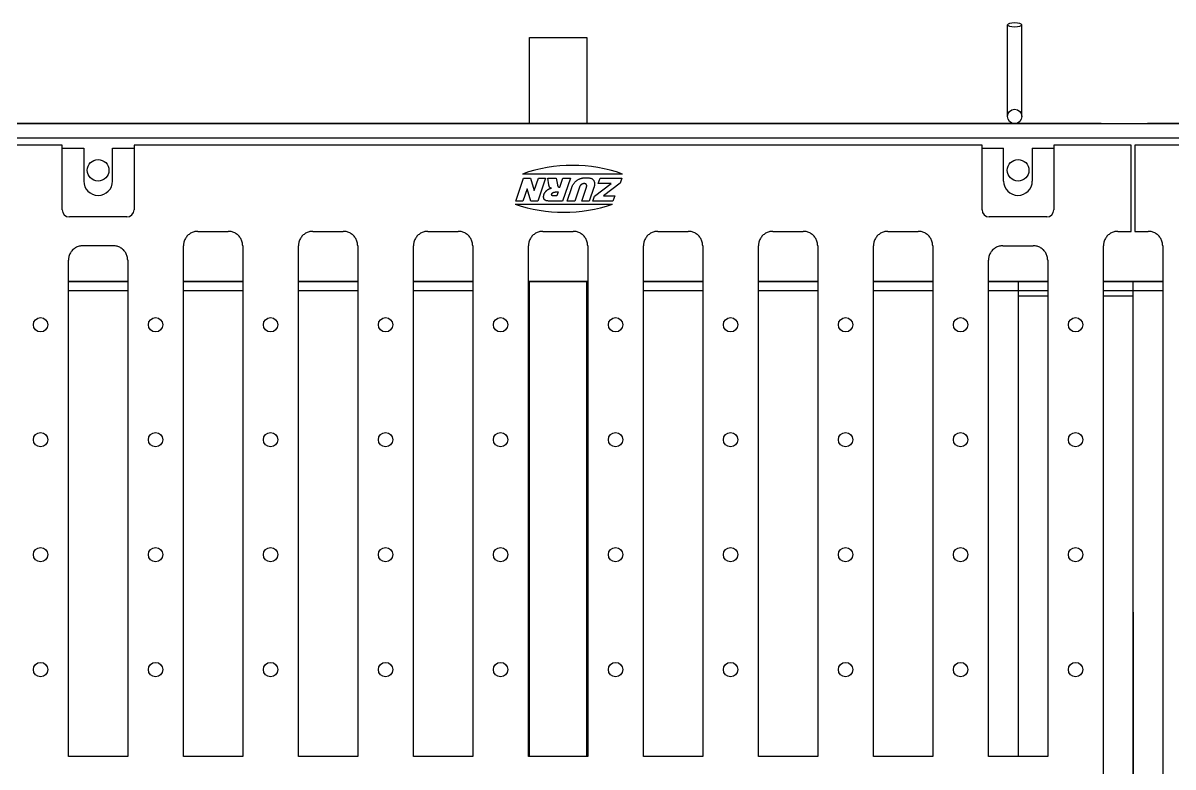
# Model space of a CAD drawing. Extents: x -50 to 148, y -1 to 62.
# Drawn here: x 82.59 to 102.59, y 48.93 to 61.87 of the extents above; entities that cross this region are included whole.
import ezdxf

# ---------------------------------------------------------------- set-up
doc = ezdxf.new("R2010")
doc.units = 0
doc.header["$LTSCALE"] = 0.015748
doc.header["$MEASUREMENT"] = 0
for name, color, linetype in [('BASE', 7, 'Continuous'), ('FRAME', 7, 'Continuous'), ('SIDEWALL', 7, 'Continuous')]:
    doc.layers.add(name, color=color, linetype=linetype)
doc.layers.add('Visible Edges(DANS)', color=7, linetype='Continuous', lineweight=25)

# ---------------------------------------------------------------- blocks, each defined once
blk = doc.blocks.new('18 grate')
at = {"layer": 'Visible Edges(DANS)'}
for p, q in [((18.29, 83.417), (17.221, 83.417)), ((17.221, 83.417), (17.221, 81.917)), ((18.566, 83.417), (18.29, 83.417)), ((18.566, 82.292), (18.566, 83.417)), ((19.816, 83.417), (19.816, 82.292)), ((20.092, 83.417), (19.816, 83.417)), ((34.288, 83.417), (20.092, 83.417)), ((34.563, 83.417), (34.288, 83.417)), ((34.563, 82.292), (34.563, 83.417)), ((35.813, 83.417), (35.813, 82.292)), ((36.089, 83.417), (35.813, 83.417)), ((37.158, 83.417), (36.089, 83.417)), ((37.158, 81.917), (37.158, 83.417)), ((18.566, 83.364), (18.941, 83.364)), ((18.941, 83.364), (18.941, 82.792)), ((19.441, 83.364), (19.816, 83.364)), ((19.441, 82.792), (19.441, 83.364)), ((34.563, 83.364), (34.938, 83.364)), ((34.938, 82.792), (34.938, 83.364)), ((35.438, 83.364), (35.813, 83.364)), ((35.438, 83.364), (35.438, 82.792)), ((26.455, 82.444), (26.591, 82.844)), ((28.312, 82.915), (26.57, 82.915)), ((26.591, 82.844), (26.713, 82.844)), ((26.713, 82.844), (26.777, 82.63)), ((26.777, 82.63), (26.85, 82.844)), ((26.974, 82.844), (26.838, 82.444)), ((26.85, 82.844), (26.974, 82.844)), ((27.029, 82.725), (27.011, 82.844)), ((27.011, 82.844), (27.156, 82.844)), ((27.156, 82.844), (27.18, 82.725)), ((27.219, 82.686), (27.273, 82.844)), ((27.405, 82.844), (27.269, 82.444)), ((27.273, 82.844), (27.405, 82.844)), ((27.888, 82.749), (27.92, 82.844)), ((27.92, 82.844), (28.3, 82.844)), ((28.3, 82.844), (28.27, 82.755)), ((26.653, 82.658), (26.58, 82.444)), ((26.717, 82.444), (26.653, 82.658)), ((27.146, 82.602), (27.191, 82.602)), ((27.191, 82.602), (27.167, 82.533)), ((27.215, 82.686), (27.219, 82.686)), ((27.348, 82.444), (27.429, 82.681)), ((27.562, 82.686), (27.48, 82.444)), ((27.601, 82.444), (27.683, 82.686)), ((27.813, 82.681), (27.732, 82.444)), ((27.821, 82.529), (28.114, 82.749)), ((28.114, 82.749), (27.888, 82.749)), ((28.27, 82.755), (27.98, 82.538)), ((26.58, 82.444), (26.455, 82.444)), ((26.838, 82.444), (26.717, 82.444)), ((27.269, 82.444), (27.063, 82.444)), ((27.167, 82.533), (27.12, 82.533)), ((27.48, 82.444), (27.348, 82.444)), ((27.732, 82.444), (27.601, 82.444)), ((27.792, 82.444), (27.821, 82.529)), ((28.143, 82.444), (27.792, 82.444)), ((27.98, 82.538), (28.175, 82.538)), ((28.175, 82.538), (28.143, 82.444)), ((26.445, 82.388), (28.135, 82.388)), ((19.691, 82.167), (18.691, 82.167)), ((35.688, 82.167), (34.688, 82.167)), ((17.221, 81.917), (17.455, 81.917)), ((20.924, 81.917), (21.455, 81.917)), ((22.924, 81.917), (23.455, 81.917)), ((24.924, 81.917), (25.455, 81.917)), ((26.924, 81.917), (27.455, 81.917)), ((28.924, 81.917), (29.455, 81.917)), ((30.924, 81.917), (31.455, 81.917)), ((32.924, 81.917), (33.455, 81.917)), ((36.924, 81.917), (37.158, 81.917)), ((17.705, 81.665), (17.705, 62.919)), ((19.455, 81.667), (18.924, 81.667)), ((20.675, 72.777), (20.675, 81.665)), ((21.705, 81.665), (21.705, 72.777)), ((22.675, 72.777), (22.675, 81.665)), ((23.705, 81.665), (23.705, 72.777)), ((24.675, 72.777), (24.675, 81.665)), ((25.705, 81.665), (25.705, 72.777)), ((26.675, 72.777), (26.675, 81.665)), ((27.705, 81.665), (27.705, 72.777)), ((28.675, 72.777), (28.675, 81.665)), ((29.705, 81.665), (29.705, 72.777)), ((30.675, 72.777), (30.675, 81.665)), ((31.705, 81.665), (31.705, 72.777)), ((32.675, 72.777), (32.675, 81.665)), ((33.705, 81.665), (33.705, 72.777)), ((34.924, 81.667), (35.455, 81.667)), ((36.675, 62.919), (36.675, 81.665)), ((18.675, 72.777), (18.675, 81.415)), ((19.705, 81.415), (19.705, 72.777)), ((34.675, 72.777), (34.675, 81.415)), ((35.705, 81.415), (35.705, 72.777)), ((19.705, 72.777), (18.675, 72.777)), ((21.705, 72.777), (20.675, 72.777)), ((23.705, 72.777), (22.675, 72.777)), ((25.705, 72.777), (24.675, 72.777)), ((27.705, 72.777), (26.675, 72.777)), ((29.705, 72.777), (28.675, 72.777)), ((31.705, 72.777), (30.675, 72.777)), ((33.705, 72.777), (32.675, 72.777)), ((35.705, 72.777), (34.675, 72.777))]:
    blk.add_line(p, q, dxfattribs=at)
at = {"layer": 'Visible Edges(DANS)', "flags": 128}
for points in [[(27.429, 82.681), (27.432, 82.689), (27.436, 82.698), (27.44, 82.707), (27.444, 82.715), (27.448, 82.724), (27.453, 82.732), (27.458, 82.74), (27.463, 82.748), (27.469, 82.756), (27.475, 82.763), (27.481, 82.771), (27.487, 82.778), (27.494, 82.784), (27.502, 82.791), (27.509, 82.797), (27.517, 82.803), (27.525, 82.809), (27.533, 82.814), (27.542, 82.819), (27.55, 82.824), (27.559, 82.828), (27.568, 82.831), (27.577, 82.834), (27.586, 82.837)], [(27.586, 82.837), (27.589, 82.838), (27.592, 82.839), (27.595, 82.84), (27.598, 82.841), (27.601, 82.842), (27.604, 82.843), (27.607, 82.844), (27.61, 82.844), (27.613, 82.845), (27.617, 82.846), (27.62, 82.846), (27.623, 82.847), (27.627, 82.847), (27.63, 82.848), (27.634, 82.848), (27.638, 82.849), (27.641, 82.849), (27.645, 82.849), (27.649, 82.85), (27.653, 82.85), (27.657, 82.85), (27.661, 82.85), (27.665, 82.85), (27.669, 82.85)], [(27.669, 82.85), (27.679, 82.85), (27.689, 82.85), (27.699, 82.849), (27.71, 82.848), (27.72, 82.847), (27.731, 82.846), (27.741, 82.845), (27.751, 82.843), (27.76, 82.84), (27.769, 82.837), (27.776, 82.834), (27.783, 82.83), (27.789, 82.825), (27.795, 82.82), (27.8, 82.815), (27.805, 82.809), (27.81, 82.802), (27.814, 82.795), (27.818, 82.787), (27.82, 82.78), (27.823, 82.772), (27.824, 82.764), (27.825, 82.756), (27.825, 82.748)], [(26.945, 82.557), (26.947, 82.563), (26.949, 82.568), (26.951, 82.573), (26.954, 82.579), (26.957, 82.584), (26.959, 82.589), (26.962, 82.594), (26.966, 82.598), (26.969, 82.603), (26.972, 82.607), (26.976, 82.612), (26.98, 82.616), (26.983, 82.62), (26.987, 82.624), (26.992, 82.628), (26.996, 82.631), (27, 82.635), (27.005, 82.638), (27.009, 82.641), (27.014, 82.645), (27.018, 82.648), (27.023, 82.651), (27.028, 82.653), (27.033, 82.656)], [(27.051, 82.676), (27.05, 82.677), (27.049, 82.679), (27.048, 82.68), (27.047, 82.681), (27.046, 82.683), (27.045, 82.685), (27.044, 82.686), (27.043, 82.688), (27.041, 82.691), (27.04, 82.693), (27.039, 82.695), (27.038, 82.698), (27.037, 82.701), (27.036, 82.703), (27.034, 82.706), (27.034, 82.708), (27.033, 82.711), (27.032, 82.713), (27.031, 82.715), (27.031, 82.717), (27.03, 82.719), (27.03, 82.722), (27.029, 82.723), (27.029, 82.725)], [(27.033, 82.656), (27.035, 82.657), (27.037, 82.657), (27.038, 82.658), (27.04, 82.659), (27.042, 82.66), (27.043, 82.66), (27.045, 82.661), (27.047, 82.662), (27.049, 82.662), (27.05, 82.663), (27.052, 82.663), (27.054, 82.664), (27.056, 82.664), (27.058, 82.665), (27.06, 82.665), (27.061, 82.666), (27.063, 82.666), (27.065, 82.666), (27.067, 82.667), (27.069, 82.667), (27.071, 82.667), (27.073, 82.667), (27.075, 82.668), (27.077, 82.668)], [(27.077, 82.668), (27.075, 82.668), (27.074, 82.668), (27.073, 82.668), (27.071, 82.668), (27.07, 82.668), (27.068, 82.669), (27.067, 82.669), (27.066, 82.669), (27.065, 82.669), (27.064, 82.67), (27.062, 82.67), (27.061, 82.67), (27.06, 82.671), (27.059, 82.671), (27.058, 82.672), (27.057, 82.672), (27.056, 82.673), (27.055, 82.673), (27.055, 82.674), (27.054, 82.674), (27.053, 82.675), (27.052, 82.675), (27.052, 82.676), (27.051, 82.676)], [(27.115, 82.597), (27.117, 82.597), (27.119, 82.598), (27.121, 82.598), (27.122, 82.598), (27.124, 82.599), (27.126, 82.599), (27.127, 82.599), (27.129, 82.599), (27.13, 82.6), (27.132, 82.6), (27.133, 82.6), (27.134, 82.6), (27.135, 82.601), (27.137, 82.601), (27.138, 82.601), (27.139, 82.601), (27.14, 82.601), (27.141, 82.601), (27.142, 82.601), (27.143, 82.602), (27.144, 82.602), (27.144, 82.602), (27.145, 82.602), (27.146, 82.602)], [(27.18, 82.725), (27.18, 82.723), (27.18, 82.721), (27.181, 82.719), (27.181, 82.717), (27.182, 82.715), (27.182, 82.714), (27.183, 82.712), (27.183, 82.711), (27.183, 82.709), (27.184, 82.708), (27.184, 82.706), (27.185, 82.705), (27.185, 82.704), (27.186, 82.703), (27.186, 82.702), (27.187, 82.701), (27.187, 82.7), (27.187, 82.699), (27.188, 82.698), (27.188, 82.697), (27.189, 82.696), (27.189, 82.696), (27.19, 82.695), (27.19, 82.695)], [(27.19, 82.695), (27.191, 82.694), (27.192, 82.693), (27.193, 82.693), (27.194, 82.692), (27.195, 82.692), (27.195, 82.691), (27.196, 82.69), (27.197, 82.69), (27.198, 82.689), (27.199, 82.689), (27.2, 82.689), (27.201, 82.688), (27.202, 82.688), (27.203, 82.688), (27.204, 82.687), (27.205, 82.687), (27.207, 82.687), (27.208, 82.687), (27.209, 82.686), (27.21, 82.686), (27.211, 82.686), (27.212, 82.686), (27.214, 82.686), (27.215, 82.686)], [(27.644, 82.748), (27.639, 82.748), (27.635, 82.748), (27.63, 82.747), (27.626, 82.746), (27.621, 82.745), (27.617, 82.744), (27.613, 82.743), (27.609, 82.741), (27.605, 82.739), (27.601, 82.737), (27.598, 82.735), (27.594, 82.732), (27.59, 82.729), (27.587, 82.726), (27.584, 82.723), (27.581, 82.72), (27.578, 82.716), (27.575, 82.713), (27.573, 82.709), (27.57, 82.705), (27.568, 82.7), (27.566, 82.696), (27.564, 82.691), (27.562, 82.686)], [(27.683, 82.686), (27.685, 82.691), (27.686, 82.696), (27.687, 82.7), (27.688, 82.704), (27.688, 82.708), (27.689, 82.712), (27.688, 82.716), (27.688, 82.72), (27.687, 82.723), (27.686, 82.726), (27.685, 82.729), (27.683, 82.732), (27.681, 82.735), (27.679, 82.737), (27.677, 82.739), (27.674, 82.741), (27.671, 82.743), (27.668, 82.744), (27.665, 82.745), (27.661, 82.746), (27.657, 82.747), (27.653, 82.748), (27.649, 82.748), (27.644, 82.748)], [(27.825, 82.748), (27.825, 82.745), (27.824, 82.742), (27.824, 82.739), (27.824, 82.736), (27.824, 82.733), (27.823, 82.73), (27.823, 82.727), (27.823, 82.724), (27.822, 82.721), (27.822, 82.718), (27.821, 82.715), (27.821, 82.712), (27.821, 82.71), (27.82, 82.707), (27.819, 82.704), (27.819, 82.701), (27.818, 82.699), (27.818, 82.696), (27.817, 82.693), (27.816, 82.691), (27.816, 82.688), (27.815, 82.686), (27.814, 82.683), (27.813, 82.681)], [(27.063, 82.444), (27.049, 82.444), (27.036, 82.444), (27.025, 82.445), (27.014, 82.446), (27.004, 82.448), (26.994, 82.449), (26.986, 82.451), (26.979, 82.454), (26.972, 82.457), (26.966, 82.46), (26.961, 82.464), (26.956, 82.468), (26.951, 82.473), (26.948, 82.479), (26.944, 82.485), (26.942, 82.491), (26.94, 82.498), (26.938, 82.506), (26.938, 82.513), (26.938, 82.521), (26.938, 82.53), (26.94, 82.538), (26.942, 82.548), (26.945, 82.557)], [(27.12, 82.533), (27.115, 82.533), (27.111, 82.534), (27.106, 82.534), (27.102, 82.534), (27.099, 82.535), (27.095, 82.536), (27.092, 82.536), (27.09, 82.537), (27.087, 82.538), (27.085, 82.539), (27.084, 82.541), (27.082, 82.542), (27.081, 82.543), (27.08, 82.545), (27.079, 82.547), (27.079, 82.549), (27.078, 82.55), (27.078, 82.552), (27.078, 82.555), (27.078, 82.557), (27.078, 82.559), (27.079, 82.562), (27.08, 82.564), (27.08, 82.567)], [(27.08, 82.567), (27.081, 82.569), (27.082, 82.571), (27.083, 82.572), (27.084, 82.574), (27.085, 82.576), (27.086, 82.577), (27.087, 82.579), (27.088, 82.58), (27.089, 82.582), (27.091, 82.583), (27.092, 82.585), (27.094, 82.586), (27.095, 82.588), (27.097, 82.589), (27.098, 82.59), (27.1, 82.591), (27.102, 82.592), (27.104, 82.593), (27.105, 82.594), (27.107, 82.595), (27.109, 82.595), (27.111, 82.596), (27.113, 82.596), (27.115, 82.597)], [(17.705, 81.665), (17.704, 81.681), (17.703, 81.698), (17.7, 81.714), (17.696, 81.73), (17.692, 81.746), (17.686, 81.761), (17.679, 81.776), (17.671, 81.79), (17.663, 81.804), (17.653, 81.818), (17.643, 81.831), (17.632, 81.843), (17.62, 81.854), (17.608, 81.864), (17.594, 81.874), (17.58, 81.883), (17.566, 81.891), (17.551, 81.897), (17.536, 81.903), (17.52, 81.908), (17.504, 81.912), (17.488, 81.915), (17.471, 81.916), (17.455, 81.917)], [(20.924, 81.917), (20.908, 81.916), (20.892, 81.915), (20.875, 81.912), (20.859, 81.908), (20.844, 81.903), (20.828, 81.898), (20.813, 81.891), (20.799, 81.883), (20.785, 81.874), (20.772, 81.865), (20.759, 81.854), (20.747, 81.843), (20.736, 81.831), (20.726, 81.818), (20.716, 81.805), (20.708, 81.791), (20.7, 81.776), (20.694, 81.761), (20.688, 81.746), (20.683, 81.73), (20.679, 81.714), (20.677, 81.698), (20.675, 81.681), (20.675, 81.665)], [(21.705, 81.665), (21.704, 81.681), (21.703, 81.698), (21.7, 81.714), (21.696, 81.73), (21.692, 81.746), (21.686, 81.761), (21.679, 81.776), (21.671, 81.79), (21.663, 81.804), (21.653, 81.818), (21.643, 81.831), (21.632, 81.843), (21.62, 81.854), (21.608, 81.864), (21.594, 81.874), (21.58, 81.883), (21.566, 81.891), (21.551, 81.897), (21.536, 81.903), (21.52, 81.908), (21.504, 81.912), (21.488, 81.915), (21.471, 81.916), (21.455, 81.917)], [(22.924, 81.917), (22.908, 81.916), (22.892, 81.915), (22.875, 81.912), (22.859, 81.908), (22.844, 81.903), (22.828, 81.898), (22.813, 81.891), (22.799, 81.883), (22.785, 81.874), (22.772, 81.865), (22.759, 81.854), (22.747, 81.843), (22.736, 81.831), (22.726, 81.818), (22.716, 81.805), (22.708, 81.791), (22.7, 81.776), (22.694, 81.761), (22.688, 81.746), (22.683, 81.73), (22.679, 81.714), (22.677, 81.698), (22.675, 81.681), (22.675, 81.665)], [(23.705, 81.665), (23.704, 81.681), (23.703, 81.698), (23.7, 81.714), (23.696, 81.73), (23.692, 81.746), (23.686, 81.761), (23.679, 81.776), (23.671, 81.79), (23.663, 81.804), (23.653, 81.818), (23.643, 81.831), (23.632, 81.843), (23.62, 81.854), (23.608, 81.864), (23.594, 81.874), (23.58, 81.883), (23.566, 81.891), (23.551, 81.897), (23.536, 81.903), (23.52, 81.908), (23.504, 81.912), (23.488, 81.915), (23.471, 81.916), (23.455, 81.917)], [(24.924, 81.917), (24.908, 81.916), (24.892, 81.915), (24.875, 81.912), (24.859, 81.908), (24.844, 81.903), (24.828, 81.898), (24.813, 81.891), (24.799, 81.883), (24.785, 81.874), (24.772, 81.865), (24.759, 81.854), (24.747, 81.843), (24.736, 81.831), (24.726, 81.818), (24.716, 81.805), (24.708, 81.791), (24.7, 81.776), (24.694, 81.761), (24.688, 81.746), (24.683, 81.73), (24.679, 81.714), (24.677, 81.698), (24.675, 81.681), (24.675, 81.665)], [(25.705, 81.665), (25.704, 81.681), (25.703, 81.698), (25.7, 81.714), (25.696, 81.73), (25.692, 81.746), (25.686, 81.761), (25.679, 81.776), (25.671, 81.79), (25.663, 81.804), (25.653, 81.818), (25.643, 81.831), (25.632, 81.843), (25.62, 81.854), (25.608, 81.864), (25.594, 81.874), (25.58, 81.883), (25.566, 81.891), (25.551, 81.897), (25.536, 81.903), (25.52, 81.908), (25.504, 81.912), (25.488, 81.915), (25.471, 81.916), (25.455, 81.917)], [(26.924, 81.917), (26.908, 81.916), (26.892, 81.915), (26.875, 81.912), (26.859, 81.908), (26.844, 81.903), (26.828, 81.898), (26.813, 81.891), (26.799, 81.883), (26.785, 81.874), (26.772, 81.865), (26.759, 81.854), (26.747, 81.843), (26.736, 81.831), (26.726, 81.818), (26.716, 81.805), (26.708, 81.791), (26.7, 81.776), (26.694, 81.761), (26.688, 81.746), (26.683, 81.73), (26.679, 81.714), (26.677, 81.698), (26.675, 81.681), (26.675, 81.665)], [(27.705, 81.665), (27.704, 81.681), (27.703, 81.698), (27.7, 81.714), (27.696, 81.73), (27.692, 81.746), (27.686, 81.761), (27.679, 81.776), (27.671, 81.79), (27.663, 81.804), (27.653, 81.818), (27.643, 81.831), (27.632, 81.843), (27.62, 81.854), (27.608, 81.864), (27.594, 81.874), (27.58, 81.883), (27.566, 81.891), (27.551, 81.897), (27.536, 81.903), (27.52, 81.908), (27.504, 81.912), (27.488, 81.915), (27.471, 81.916), (27.455, 81.917)], [(28.924, 81.917), (28.908, 81.916), (28.892, 81.915), (28.875, 81.912), (28.859, 81.908), (28.844, 81.903), (28.828, 81.898), (28.813, 81.891), (28.799, 81.883), (28.785, 81.874), (28.772, 81.865), (28.759, 81.854), (28.747, 81.843), (28.736, 81.831), (28.726, 81.818), (28.716, 81.805), (28.708, 81.791), (28.7, 81.776), (28.694, 81.761), (28.688, 81.746), (28.683, 81.73), (28.679, 81.714), (28.677, 81.698), (28.675, 81.681), (28.675, 81.665)], [(29.705, 81.665), (29.704, 81.681), (29.703, 81.698), (29.7, 81.714), (29.696, 81.73), (29.692, 81.746), (29.686, 81.761), (29.679, 81.776), (29.671, 81.79), (29.663, 81.804), (29.653, 81.818), (29.643, 81.831), (29.632, 81.843), (29.62, 81.854), (29.608, 81.864), (29.594, 81.874), (29.58, 81.883), (29.566, 81.891), (29.551, 81.897), (29.536, 81.903), (29.52, 81.908), (29.504, 81.912), (29.488, 81.915), (29.471, 81.916), (29.455, 81.917)], [(30.924, 81.917), (30.908, 81.916), (30.892, 81.915), (30.875, 81.912), (30.859, 81.908), (30.844, 81.903), (30.828, 81.898), (30.813, 81.891), (30.799, 81.883), (30.785, 81.874), (30.772, 81.865), (30.759, 81.854), (30.747, 81.843), (30.736, 81.831), (30.726, 81.818), (30.716, 81.805), (30.708, 81.791), (30.7, 81.776), (30.694, 81.761), (30.688, 81.746), (30.683, 81.73), (30.679, 81.714), (30.677, 81.698), (30.675, 81.681), (30.675, 81.665)], [(31.705, 81.665), (31.704, 81.681), (31.703, 81.698), (31.7, 81.714), (31.696, 81.73), (31.692, 81.746), (31.686, 81.761), (31.679, 81.776), (31.671, 81.79), (31.663, 81.804), (31.653, 81.818), (31.643, 81.831), (31.632, 81.843), (31.62, 81.854), (31.608, 81.864), (31.594, 81.874), (31.58, 81.883), (31.566, 81.891), (31.551, 81.897), (31.536, 81.903), (31.52, 81.908), (31.504, 81.912), (31.488, 81.915), (31.471, 81.916), (31.455, 81.917)], [(32.924, 81.917), (32.908, 81.916), (32.892, 81.915), (32.875, 81.912), (32.859, 81.908), (32.844, 81.903), (32.828, 81.898), (32.813, 81.891), (32.799, 81.883), (32.785, 81.874), (32.772, 81.865), (32.759, 81.854), (32.747, 81.843), (32.736, 81.831), (32.726, 81.818), (32.716, 81.805), (32.708, 81.791), (32.7, 81.776), (32.694, 81.761), (32.688, 81.746), (32.683, 81.73), (32.679, 81.714), (32.677, 81.698), (32.675, 81.681), (32.675, 81.665)], [(33.705, 81.665), (33.704, 81.681), (33.703, 81.698), (33.7, 81.714), (33.696, 81.73), (33.692, 81.746), (33.686, 81.761), (33.679, 81.776), (33.671, 81.79), (33.663, 81.804), (33.653, 81.818), (33.643, 81.831), (33.632, 81.843), (33.62, 81.854), (33.608, 81.864), (33.594, 81.874), (33.58, 81.883), (33.566, 81.891), (33.551, 81.897), (33.536, 81.903), (33.52, 81.908), (33.504, 81.912), (33.488, 81.915), (33.471, 81.916), (33.455, 81.917)], [(36.924, 81.917), (36.908, 81.916), (36.892, 81.915), (36.875, 81.912), (36.859, 81.908), (36.844, 81.903), (36.828, 81.898), (36.813, 81.891), (36.799, 81.883), (36.785, 81.874), (36.772, 81.865), (36.759, 81.854), (36.747, 81.843), (36.736, 81.831), (36.726, 81.818), (36.716, 81.805), (36.708, 81.791), (36.7, 81.776), (36.694, 81.761), (36.688, 81.746), (36.683, 81.73), (36.679, 81.714), (36.677, 81.698), (36.675, 81.681), (36.675, 81.665)], [(18.924, 81.667), (18.908, 81.666), (18.892, 81.665), (18.876, 81.662), (18.86, 81.658), (18.844, 81.653), (18.829, 81.648), (18.814, 81.641), (18.799, 81.633), (18.785, 81.624), (18.772, 81.615), (18.759, 81.604), (18.748, 81.593), (18.736, 81.581), (18.726, 81.568), (18.717, 81.555), (18.708, 81.541), (18.7, 81.527), (18.694, 81.512), (18.688, 81.496), (18.683, 81.48), (18.679, 81.464), (18.677, 81.448), (18.675, 81.432), (18.675, 81.415)], [(19.705, 81.415), (19.704, 81.432), (19.703, 81.448), (19.7, 81.464), (19.696, 81.48), (19.691, 81.496), (19.686, 81.511), (19.679, 81.526), (19.671, 81.541), (19.663, 81.555), (19.653, 81.568), (19.643, 81.581), (19.632, 81.593), (19.62, 81.604), (19.607, 81.615), (19.594, 81.624), (19.58, 81.633), (19.566, 81.641), (19.551, 81.648), (19.536, 81.653), (19.52, 81.658), (19.504, 81.662), (19.488, 81.665), (19.471, 81.666), (19.455, 81.667)], [(34.924, 81.667), (34.908, 81.666), (34.892, 81.665), (34.876, 81.662), (34.86, 81.658), (34.844, 81.653), (34.829, 81.648), (34.814, 81.641), (34.799, 81.633), (34.785, 81.624), (34.772, 81.615), (34.759, 81.604), (34.748, 81.593), (34.736, 81.581), (34.726, 81.568), (34.717, 81.555), (34.708, 81.541), (34.7, 81.527), (34.694, 81.512), (34.688, 81.496), (34.683, 81.48), (34.679, 81.464), (34.677, 81.448), (34.675, 81.432), (34.675, 81.415)], [(35.705, 81.415), (35.704, 81.432), (35.703, 81.448), (35.7, 81.464), (35.696, 81.48), (35.691, 81.496), (35.686, 81.511), (35.679, 81.526), (35.671, 81.541), (35.663, 81.555), (35.653, 81.568), (35.643, 81.581), (35.632, 81.593), (35.62, 81.604), (35.607, 81.615), (35.594, 81.624), (35.58, 81.633), (35.566, 81.641), (35.551, 81.648), (35.536, 81.653), (35.52, 81.658), (35.504, 81.662), (35.488, 81.665), (35.471, 81.666), (35.455, 81.667)]]:
    blk.add_lwpolyline(points, dxfattribs=at)
at = {"layer": 'Visible Edges(DANS)'}
for centre in [(18.19, 80.292), (20.19, 80.292), (22.19, 80.292), (24.19, 80.292), (26.19, 80.292), (28.19, 80.292), (30.19, 80.292), (32.19, 80.292), (34.19, 80.292), (36.19, 80.292), (18.19, 78.292), (20.19, 78.292), (22.19, 78.292), (24.19, 78.292), (26.19, 78.292), (28.19, 78.292), (30.19, 78.292), (32.19, 78.292), (34.19, 78.292), (36.19, 78.292), (18.19, 76.292), (20.19, 76.292), (22.19, 76.292), (24.19, 76.292), (26.19, 76.292), (28.19, 76.292), (30.19, 76.292), (32.19, 76.292), (34.19, 76.292), (36.19, 76.292), (18.19, 74.292), (20.19, 74.292), (22.19, 74.292), (24.19, 74.292), (26.19, 74.292), (28.19, 74.292), (30.19, 74.292), (32.19, 74.292), (34.19, 74.292), (36.19, 74.292)]:
    blk.add_circle(centre, 0.125, dxfattribs=at)
for centre, radius, start, end in [((27.441, 80.464), 2.601, 70.4338, 109.5662), ((19.191, 82.792), 0.25, 180, 0), ((35.188, 82.792), 0.25, 180, 0), ((18.691, 82.292), 0.125, 180, 270), ((19.691, 82.292), 0.125, 270, 0), ((27.29, 84.912), 2.661, 251.487, 288.513), ((34.688, 82.292), 0.125, 180, 270), ((35.688, 82.292), 0.125, 270, 0)]:
    blk.add_arc(centre, radius, start, end, dxfattribs=at)

msp = doc.modelspace()

# ---------------------------------------------------------------- linework, layer by layer
at = {"layer": 'BASE', "linetype": 'Continuous'}
for p, q in [((84.41324, 57.3734), (83.38324, 57.3734)), ((84.41324, 57.2134), (83.38324, 57.2134)), ((86.41324, 57.3734), (85.38324, 57.3734)), ((86.41324, 57.2134), (85.38324, 57.2134)), ((88.41324, 57.3734), (87.38324, 57.3734)), ((88.41324, 57.2134), (87.38324, 57.2134)), ((90.41324, 57.3734), (89.38324, 57.3734)), ((90.41324, 57.2134), (89.38324, 57.2134)), ((92.41324, 57.3734), (91.38324, 57.3734)), ((91.39944, 57.2134), (91.38324, 57.2134)), ((92.41324, 57.2134), (92.39944, 57.2134)), ((94.41324, 57.3734), (93.38324, 57.3734)), ((94.41324, 57.2134), (93.38324, 57.2134)), ((96.41324, 57.3734), (95.38324, 57.3734)), ((96.41324, 57.2134), (95.38324, 57.2134)), ((98.41324, 57.3734), (97.38324, 57.3734)), ((98.41324, 57.2134), (97.38324, 57.2134)), ((100.41324, 57.3734), (99.38324, 57.3734)), ((100.41324, 57.2134), (99.38324, 57.2134)), ((100.41324, 57.2134), (99.90688, 57.2134)), ((101.90247, 57.3734), (101.38324, 57.3734)), ((101.90247, 57.2134), (101.38324, 57.2134)), ((102.41324, 57.2134), (101.38324, 57.2134)), ((101.89944, 39.8734), (101.89944, 57.3734)), ((102.41324, 57.3734), (101.89944, 57.3734)), ((100.41324, 57.1234), (99.90688, 57.1234)), ((101.89944, 57.1234), (101.38324, 57.1234))]:
    msp.add_line(p, q, dxfattribs=at)
at = {"layer": 'BASE'}
for p, q in [((99.90688, 49.1084), (99.90688, 57.3734)), ((101.89944, 51.6234), (101.89944, 39.8734))]:
    msp.add_line(p, q, dxfattribs=at)
at = {"layer": 'FRAME'}
for p, q in [((99.71444, 60.2484), (99.71444, 61.84195)), ((99.96444, 60.2484), (99.96444, 61.84195)), ((91.39944, 60.1234), (91.39944, 61.6234)), ((91.39944, 61.6234), (92.39944, 61.6234)), ((92.39944, 61.6234), (92.39944, 60.1234)), ((61.89944, 60.1234), (141.89944, 60.1234)), ((61.89944, 59.8734), (141.89944, 59.8734)), ((83.38324, 57.3734), (84.41324, 57.3734)), ((85.38324, 57.3734), (86.41324, 57.3734)), ((87.38324, 57.3734), (88.41324, 57.3734)), ((89.38324, 57.3734), (90.41324, 57.3734)), ((91.38324, 57.3734), (92.41324, 57.3734)), ((91.39944, 49.1084), (91.39944, 57.3734)), ((92.39944, 49.1084), (92.39944, 57.3734)), ((93.38324, 57.3734), (94.41324, 57.3734)), ((95.38324, 57.3734), (96.41324, 57.3734)), ((97.38324, 57.3734), (98.41324, 57.3734)), ((99.38324, 57.3734), (100.41324, 57.3734)), ((101.38324, 57.3734), (102.41324, 57.3734))]:
    msp.add_line(p, q, dxfattribs=at)
for centre, radius in [((99.83944, 60.2484), 0.125), ((83.89944, 59.3114), 0.1875), ((99.89944, 59.3114), 0.1875)]:
    msp.add_circle(centre, radius, dxfattribs=at)
at = {"layer": 'FRAME', "extrusion": (0, 0, -1)}
msp.add_ellipse((99.83944, 61.84195), major_axis=(-0.125, 0), ratio=0.25881905, dxfattribs=at)
at = {"layer": 'SIDEWALL', "linetype": 'Continuous'}
for p, q in [((101.34247, 60.1234), (62.15247, 60.1234)), ((141.34247, 60.1234), (102.15247, 60.1234)), ((84.41324, 57.3734), (83.38324, 57.3734)), ((86.41324, 57.3734), (85.38324, 57.3734)), ((88.41324, 57.3734), (87.38324, 57.3734)), ((90.41324, 57.3734), (89.38324, 57.3734)), ((92.41324, 57.3734), (91.38324, 57.3734)), ((94.41324, 57.3734), (93.38324, 57.3734)), ((96.41324, 57.3734), (95.38324, 57.3734)), ((98.41324, 57.3734), (97.38324, 57.3734)), ((100.41324, 57.3734), (99.38324, 57.3734)), ((101.90247, 57.3734), (101.38324, 57.3734)), ((102.41324, 57.3734), (101.90247, 57.3734))]:
    msp.add_line(p, q, dxfattribs=at)

# ---------------------------------------------------------------- block references
for p in [(64.70861, -23.66843), (84.70861, -23.66843)]:
    msp.add_blockref('18 grate', p)

doc.saveas('drawing.dxf')
